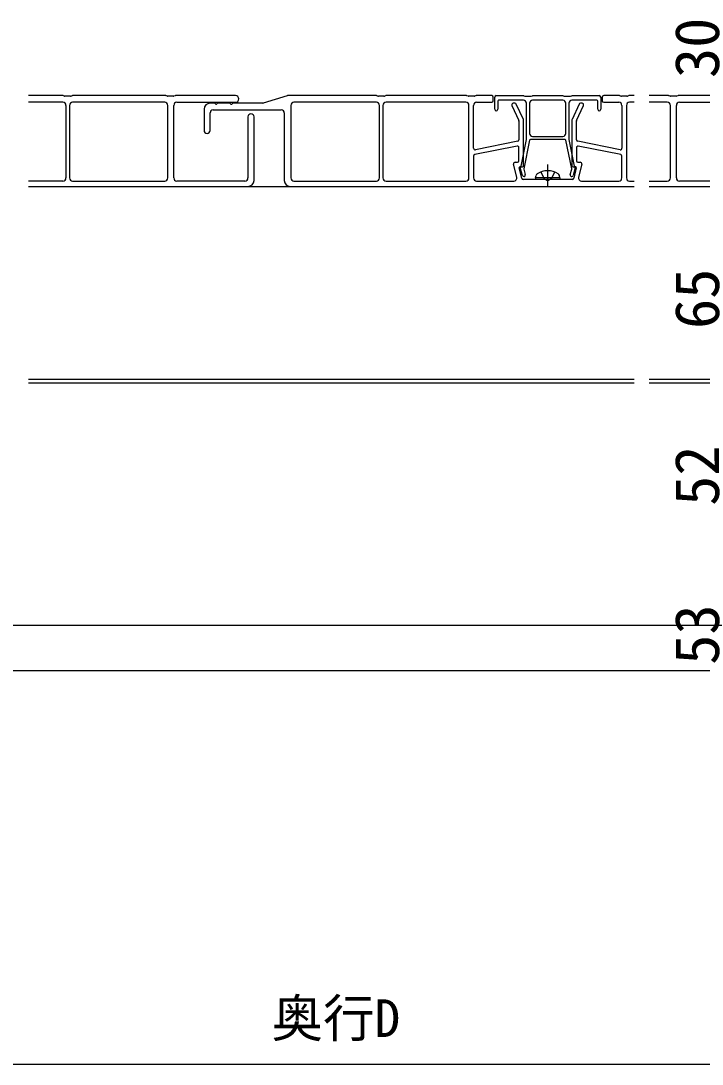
# Model space of a CAD drawing. Units: millimetres, scale not verified. Extents: x -875 to 875, y -1304 to 1296.
# Drawn here: x -345.5 to -120.5, y -199.2 to 145.5 of the extents above; entities that cross this region are included whole.
import ezdxf
from ezdxf.enums import TextEntityAlignment as Align

# ---------------------------------------------------------------- set-up
doc = ezdxf.new("R2010")
doc.units = ezdxf.units.MM
doc.header["$LTSCALE"] = 8
for name, color, linetype in [('0-4_YKK_12', 2, 'Continuous'), ('0-5_YKK_13', 4, 'Continuous'), ('0-6_YKK_D', 6, 'Continuous')]:
    doc.layers.add(name, color=color, linetype=linetype)
doc.styles.add('ＭＳ ゴシック', font='')
doc.styles.get('ＭＳ ゴシック').set_extended_font_data('MS Gothic')

msp = doc.modelspace()

# ---------------------------------------------------------------- linework, layer by layer
at = {"layer": '0-4_YKK_12'}
for p, q in [((-343, 90.8), (-143, 90.8)), ((-143, 27), (-343, 27)), ((-143, 25.8), (-343, 25.8)), ((139, 27), (-138, 27))]:
    msp.add_line(p, q, dxfattribs=at)
msp.add_lwpolyline([(-138, 90.8), (139, 90.8), (139, 25.8), (-138, 25.8)], dxfattribs=at)
at = {"layer": '0-5_YKK_13'}
for p, q in [((-331.573, 120.8), (-343, 120.8)), ((-331.07, 120.671), (-331.43, 120.779)), ((-329.073, 120.65), (-330.927, 120.65)), ((-328.57, 120.779), (-328.93, 120.671)), ((-297.573, 120.8), (-328.427, 120.8)), ((-297.07, 120.671), (-297.43, 120.779)), ((-295.073, 120.65), (-296.927, 120.65)), ((-294.57, 120.779), (-294.93, 120.671)), ((-274.6, 120.8), (-294.427, 120.8)), ((-257.573, 120.777), (-265.427, 118.323)), ((-228.073, 120.8), (-257.424, 120.8)), ((-227.57, 120.671), (-227.93, 120.779)), ((-225.573, 120.65), (-227.427, 120.65)), ((-225.07, 120.779), (-225.43, 120.671)), ((-198.323, 120.8), (-224.927, 120.8)), ((-197.82, 120.671), (-198.18, 120.779)), ((-195.823, 120.65), (-197.677, 120.65)), ((-195.32, 120.779), (-195.68, 120.671)), ((-190, 120.8), (-195.177, 120.8)), ((-188.5, 120.8), (-179.573, 120.8)), ((-179.43, 120.779), (-179.07, 120.671)), ((-178.927, 120.65), (-177.073, 120.65)), ((-176.93, 120.671), (-176.57, 120.779)), ((-176.427, 120.8), (-166.573, 120.8)), ((-166.43, 120.779), (-166.07, 120.671)), ((-165.927, 120.65), (-164.073, 120.65)), ((-163.93, 120.671), (-163.57, 120.779)), ((-163.427, 120.8), (-154.5, 120.8)), ((-147.823, 120.8), (-153, 120.8)), ((-147.32, 120.671), (-147.68, 120.779)), ((-145.323, 120.65), (-147.177, 120.65)), ((-144.82, 120.779), (-145.18, 120.671)), ((-143, 120.8), (-144.677, 120.8)), ((-131.573, 120.8), (-138, 120.8)), ((-131.07, 120.671), (-131.43, 120.779)), ((-129.073, 120.65), (-130.927, 120.65)), ((-128.57, 120.779), (-128.93, 120.671)), ((-108.6, 120.8), (-128.427, 120.8)), ((-331.6, 118.6), (-342.999, 118.6)), ((-330.6, 117.6), (-330.6, 93.6)), ((-329.4, 117.6), (-329.4, 93.6)), ((-298, 118.6), (-328.4, 118.6)), ((-297, 93.6), (-297, 117.6)), ((-295, 93.6), (-295, 117.6)), ((-294, 118.6), (-274.6, 118.6)), ((-281.52, 118.3), (-283, 118.3)), ((-276.52, 118.3), (-280.48, 118.3)), ((-265.576, 118.3), (-275.48, 118.3)), ((-256.3, 117.6), (-256.3, 93.6)), ((-228.1, 118.6), (-255.3, 118.6)), ((-227.1, 93.6), (-227.1, 117.6)), ((-225.9, 117.6), (-225.9, 93.6)), ((-198.5, 118.6), (-224.9, 118.6)), ((-197.5, 93.6), (-197.5, 117.6)), ((-196, 103.41), (-196, 117.6)), ((-195, 118.6), (-190, 118.6)), ((-189.5, 119.1), (-189.5, 120.3)), ((-189, 116.3), (-189, 120.3)), ((-188, 119), (-188, 116.3)), ((-179.5, 119.3), (-187.7, 119.3)), ((-183.326, 117.593), (-181.045, 112.574)), ((-182.322, 118.3), (-182.871, 118.3)), ((-179.545, 112.899), (-181.867, 118.007)), ((-178.5, 106.33), (-178.5, 118.3)), ((-177.5, 118.3), (-177.5, 108.3)), ((-165.5, 108.3), (-165.5, 118.3)), ((-164.5, 118.3), (-164.5, 106.33)), ((-155.3, 119.3), (-163.5, 119.3)), ((-161.133, 118.007), (-163.455, 112.888)), ((-161.955, 112.563), (-159.673, 117.593)), ((-160.129, 118.3), (-160.678, 118.3)), ((-155, 116.3), (-155, 119)), ((-154, 120.3), (-154, 116.3)), ((-153.5, 120.3), (-153.5, 119.1)), ((-153, 118.6), (-148, 118.6)), ((-147, 117.6), (-147, 103.41)), ((-145.5, 117.6), (-145.5, 93.6)), ((-143, 118.6), (-144.5, 118.6)), ((-132, 118.6), (-138, 118.6)), ((-131, 93.6), (-131, 117.6)), ((-129, 93.6), (-129, 117.6)), ((-128, 118.6), (-108.6, 118.6)), ((-285, 116.3), (-285, 109.3)), ((-283, 109.3), (-283, 115.1)), ((-282, 116.1), (-259.5, 116.1)), ((-270.5, 113.8), (-270.5, 93.6)), ((-268.5, 92.8), (-268.5, 113.8)), ((-258.5, 115.1), (-258.5, 92.8)), ((-181, 112.367), (-181, 106.21)), ((-179.5, 97.6), (-179.5, 112.692)), ((-163.5, 112.681), (-163.5, 97.6)), ((-162, 106.21), (-162, 112.357)), ((-176.5, 107.3), (-166.5, 107.3)), ((-181.598, 104.151), (-195.598, 101.351)), ((-181.402, 105.72), (-195.402, 102.92)), ((-181, 99.3), (-181, 103.66)), ((-180.263, 97.483), (-178.506, 106.271)), ((-177.528, 106.059), (-179.421, 96.598)), ((-165.766, 106.3), (-177.234, 106.3)), ((-163.579, 96.598), (-165.472, 106.059)), ((-164.494, 106.271), (-162.737, 97.483)), ((-162, 103.66), (-162, 99.3)), ((-147.598, 102.92), (-161.598, 105.72)), ((-147.402, 101.351), (-161.402, 104.151)), ((-196, 100.86), (-196, 93.6)), ((-147, 93.6), (-147, 100.86)), ((-181.716, 93.832), (-182.752, 98.184)), ((-182.266, 98.8), (-181.5, 98.8)), ((-180.091, 93.484), (-180.912, 96.931)), ((-180.62, 97.3), (-179.8, 97.3)), ((-179.88, 94.462), (-180.586, 96.911)), ((-171.5, 90.654), (-171.5, 98)), ((-163.2, 97.3), (-162.38, 97.3)), ((-162.414, 96.911), (-163.12, 94.462)), ((-162.088, 96.931), (-162.909, 93.484)), ((-161.5, 98.8), (-160.734, 98.8)), ((-160.248, 98.184), (-161.284, 93.832)), ((-172.02, 93.1), (-179.605, 93.1)), ((-179.415, 96.456), (-178.92, 94.738)), ((-175.5, 93.6), (-175.359, 94.402)), ((-167.5, 93.6), (-175.5, 93.6)), ((-175.5, 93.6), (-175.412, 93.1)), ((-167.588, 93.1), (-175.412, 93.1)), ((-163.395, 93.1), (-170.98, 93.1)), ((-167.5, 93.6), (-167.641, 94.402)), ((-167.5, 93.6), (-167.588, 93.1)), ((-164.08, 94.738), (-163.585, 96.456)), ((-331.6, 92.6), (-343, 92.6)), ((-343, 90.8), (-270.5, 90.8)), ((-328.4, 92.6), (-298, 92.6)), ((-271.5, 92.6), (-294, 92.6)), ((-256.5, 90.8), (-143, 90.8)), ((-255.3, 92.6), (-228.1, 92.6)), ((-224.9, 92.6), (-198.5, 92.6)), ((-195, 92.6), (-182.689, 92.6)), ((-160.311, 92.6), (-148, 92.6)), ((-144.5, 92.6), (-143, 92.6)), ((-138, 92.6), (-132, 92.6)), ((-138, 90.8), (-104.5, 90.8)), ((-105.5, 92.6), (-128, 92.6))]:
    msp.add_line(p, q, dxfattribs=at)
for points in [[(-166.5, 119.3), (-171.5, 119.3), (-176.5, 119.3)], [(-173.8, 95.579), (-172.645, 93.263), (-171.5, 92.654)], [(-169.2, 95.579), (-170.355, 93.263), (-171.5, 92.654)]]:
    msp.add_lwpolyline(points, dxfattribs=at)
msp.add_lwpolyline([(-570.9, -54.199), (-25.9, -54.199), (-25.9, -69.199), (-570.9, -69.199)], close=True, dxfattribs=at)
for centre, radius, start, end in [((-331.573, 120.3), 0.5, 73.30076, 90), ((-330.927, 121.15), 0.5, 253.30076, 270), ((-329.073, 121.15), 0.5, 270, 286.69924), ((-328.427, 120.3), 0.5, 90, 106.69924), ((-297.573, 120.3), 0.5, 73.30076, 90), ((-296.927, 121.15), 0.5, 253.30076, 270), ((-295.073, 121.15), 0.5, 270, 286.69924), ((-294.427, 120.3), 0.5, 90, 106.69924), ((-274.6, 119.7), 1.1, 270, 90), ((-257.424, 120.3), 0.5, 90, 107.35402), ((-228.073, 120.3), 0.5, 73.30076, 90), ((-227.427, 121.15), 0.5, 253.30076, 270), ((-225.573, 121.15), 0.5, 270, 286.69924), ((-224.927, 120.3), 0.5, 90, 106.69924), ((-198.323, 120.3), 0.5, 73.30076, 90), ((-197.677, 121.15), 0.5, 253.30076, 270), ((-195.823, 121.15), 0.5, 270, 286.69924), ((-195.177, 120.3), 0.5, 90, 106.69924), ((-190, 120.3), 0.5, 0, 90), ((-188.5, 120.3), 0.5, 90, 180), ((-179.573, 120.3), 0.5, 73.30076, 90), ((-178.927, 121.15), 0.5, 253.30076, 270), ((-177.073, 121.15), 0.5, 270, 286.69924), ((-176.427, 120.3), 0.5, 90, 106.69924), ((-166.573, 120.3), 0.5, 73.30076, 90), ((-165.927, 121.15), 0.5, 253.30076, 270), ((-164.073, 121.15), 0.5, 270, 286.69924), ((-163.427, 120.3), 0.5, 90, 106.69924), ((-154.5, 120.3), 0.5, 0, 90), ((-153, 120.3), 0.5, 90, 180), ((-147.823, 120.3), 0.5, 73.30076, 90), ((-147.177, 121.15), 0.5, 253.30076, 270), ((-145.323, 121.15), 0.5, 270, 286.69924), ((-144.677, 120.3), 0.5, 90, 106.69924), ((-131.573, 120.3), 0.5, 73.30076, 90), ((-130.927, 121.15), 0.5, 253.30076, 270), ((-129.073, 121.15), 0.5, 270, 286.69924), ((-128.427, 120.3), 0.5, 90, 106.69924), ((-331.6, 117.6), 1, 0, 90), ((-328.4, 117.6), 1, 90, 180), ((-298, 117.6), 1, 0, 90), ((-294, 117.6), 1, 90, 180), ((-283, 116.3), 2, 90, 180), ((-281.52, 118), 0.3, 30, 90), ((-281, 118.3), 0.3, 210, 330), ((-280.48, 118), 0.3, 90, 150), ((-276.52, 118), 0.3, 30, 90), ((-276, 118.3), 0.3, 210, 330), ((-275.48, 118), 0.3, 90, 150), ((-265.576, 118.8), 0.5, 270, 287.35402), ((-255.3, 117.6), 1, 90, 180), ((-228.1, 117.6), 1, 0, 90), ((-224.9, 117.6), 1, 90, 180), ((-198.5, 117.6), 1, 360, 90), ((-195, 117.6), 1, 90, 180), ((-190, 119.1), 0.5, 270, 0), ((-187.7, 119), 0.3, 90, 180), ((-182.871, 117.8), 0.5, 90, 204.44395), ((-182.322, 117.8), 0.5, 24.44395, 90), ((-179.5, 118.3), 1, 0, 90), ((-176.5, 118.3), 1, 90, 180), ((-166.5, 118.3), 1, 0, 90), ((-163.5, 118.3), 1, 90, 180), ((-160.678, 117.8), 0.5, 90, 155.5983), ((-160.129, 117.8), 0.5, 335.5983, 90), ((-155.3, 119), 0.3, 360, 90), ((-153, 119.1), 0.5, 180, 270), ((-148, 117.6), 1, 0, 90), ((-144.5, 117.6), 1, 90, 180), ((-132, 117.6), 1, 0, 90), ((-128, 117.6), 1, 90, 180), ((-282, 115.1), 1, 90, 180), ((-269.5, 113.8), 1, 0, 180), ((-259.5, 115.1), 1, 0, 90), ((-188.5, 116.3), 0.5, 180, 270), ((-188.5, 116.3), 0.5, 270, 0), ((-154.5, 116.3), 0.5, 180, 270), ((-154.5, 116.3), 0.5, 270, 0), ((-181.5, 112.367), 0.5, 360, 24.44395), ((-180, 112.692), 0.5, 0, 24.44395), ((-163, 112.681), 0.5, 155.5983, 180), ((-161.5, 112.357), 0.5, 155.5983, 180), ((-284, 109.3), 1, 180, 0), ((-176.5, 108.3), 1, 180, 270), ((-166.5, 108.3), 1, 270, 360), ((-181.5, 103.66), 0.5, 0, 101.30993), ((-181.5, 106.21), 0.5, 281.30993, 0), ((-178.8, 106.33), 0.3, 348.69007, 0), ((-177.234, 106), 0.3, 90, 168.69007), ((-165.766, 106), 0.3, 11.30993, 90), ((-164.2, 106.33), 0.3, 180, 191.30993), ((-161.5, 106.21), 0.5, 180, 258.69007), ((-161.5, 103.66), 0.5, 78.69007, 180), ((-195.5, 103.41), 0.5, 180, 281.30993), ((-195.5, 100.86), 0.5, 101.30993, 180), ((-147.5, 103.41), 0.5, 258.69007, 0), ((-147.5, 100.86), 0.5, 360, 78.69007), ((-182.266, 98.3), 0.5, 90, 193.3925), ((-181.5, 99.3), 0.5, 270, 0), ((-180.62, 97), 0.3, 90, 193.3925), ((-180.3, 97), 0.3, 114.827, 197.33887), ((-180.558, 97.542), 0.3, 296.01796, 348.69007), ((-179.8, 97.6), 0.3, 270, 0), ((-179.126, 96.539), 0.3, 168.69007, 196.079), ((-163.874, 96.539), 0.3, 343.921, 11.30993), ((-163.2, 97.6), 0.3, 180, 270), ((-162.442, 97.542), 0.3, 191.30993, 243.98204), ((-162.7, 97), 0.3, 342.66113, 65.173), ((-162.38, 97), 0.3, 346.6075, 90), ((-161.5, 99.3), 0.5, 180, 270), ((-160.734, 98.3), 0.5, 346.6075, 90), ((-331.6, 93.6), 1, 270, 0), ((-328.4, 93.6), 1, 180, 270), ((-298, 93.6), 1, 270, 0), ((-294, 93.6), 1, 180, 270), ((-271.5, 93.6), 1, 270, 0), ((-255.3, 93.6), 1, 180, 270), ((-228.1, 93.6), 1, 270, 0), ((-224.9, 93.6), 1, 180, 270), ((-198.5, 93.6), 1, 270, 360), ((-195, 93.6), 1, 180, 270), ((-182.689, 93.6), 1, 270, 13.3925), ((-179.605, 93.6), 0.5, 193.3925, 270), ((-179.4, 94.6), 0.5, 196.079, 16.079), ((-174.472, 94.246), 0.9, 122.05588, 170), ((-171.5, 89.5), 6.5, 57.94412, 122.05588), ((-172.02, 92.8), 0.3, 30, 90), ((-170.98, 92.8), 0.3, 90, 150), ((-168.528, 94.246), 0.9, 10, 57.94412), ((-163.6, 94.6), 0.5, 163.921, 343.921), ((-163.395, 93.6), 0.5, 270, 346.6075), ((-160.311, 93.6), 1, 166.6075, 270), ((-148, 93.6), 1, 270, 0), ((-144.5, 93.6), 1, 180, 270), ((-132, 93.6), 1, 270, 0), ((-128, 93.6), 1, 180, 270), ((-270.5, 92.8), 2, 270, 0), ((-256.5, 92.8), 2, 180, 270), ((-171.5, 93.1), 0.3, 210, 330)]:
    msp.add_arc(centre, radius, start, end, dxfattribs=at)
at = {"layer": '0-6_YKK_D'}
msp.add_line((-610, -199.2), (150, -199.2), dxfattribs=at)

# ---------------------------------------------------------------- texts
at = {"layer": '0-6_YKK_D', "style": 'ＭＳ ゴシック'}
for s, p in [('30', (-110.5, 126.623)), ('65', (-110.5, 43.698)), ('52', (-110.5, -14.745)), ('53', (-110.5, -67.245))]:
    msp.add_text(s, height=14.66, rotation=90, dxfattribs=at).set_placement(p, align=Align.BOTTOM_LEFT)
msp.add_text('奥行D', height=12.46, dxfattribs=at).set_placement((-262.696, -193.978), align=Align.BOTTOM_LEFT)

doc.saveas('drawing.dxf')
